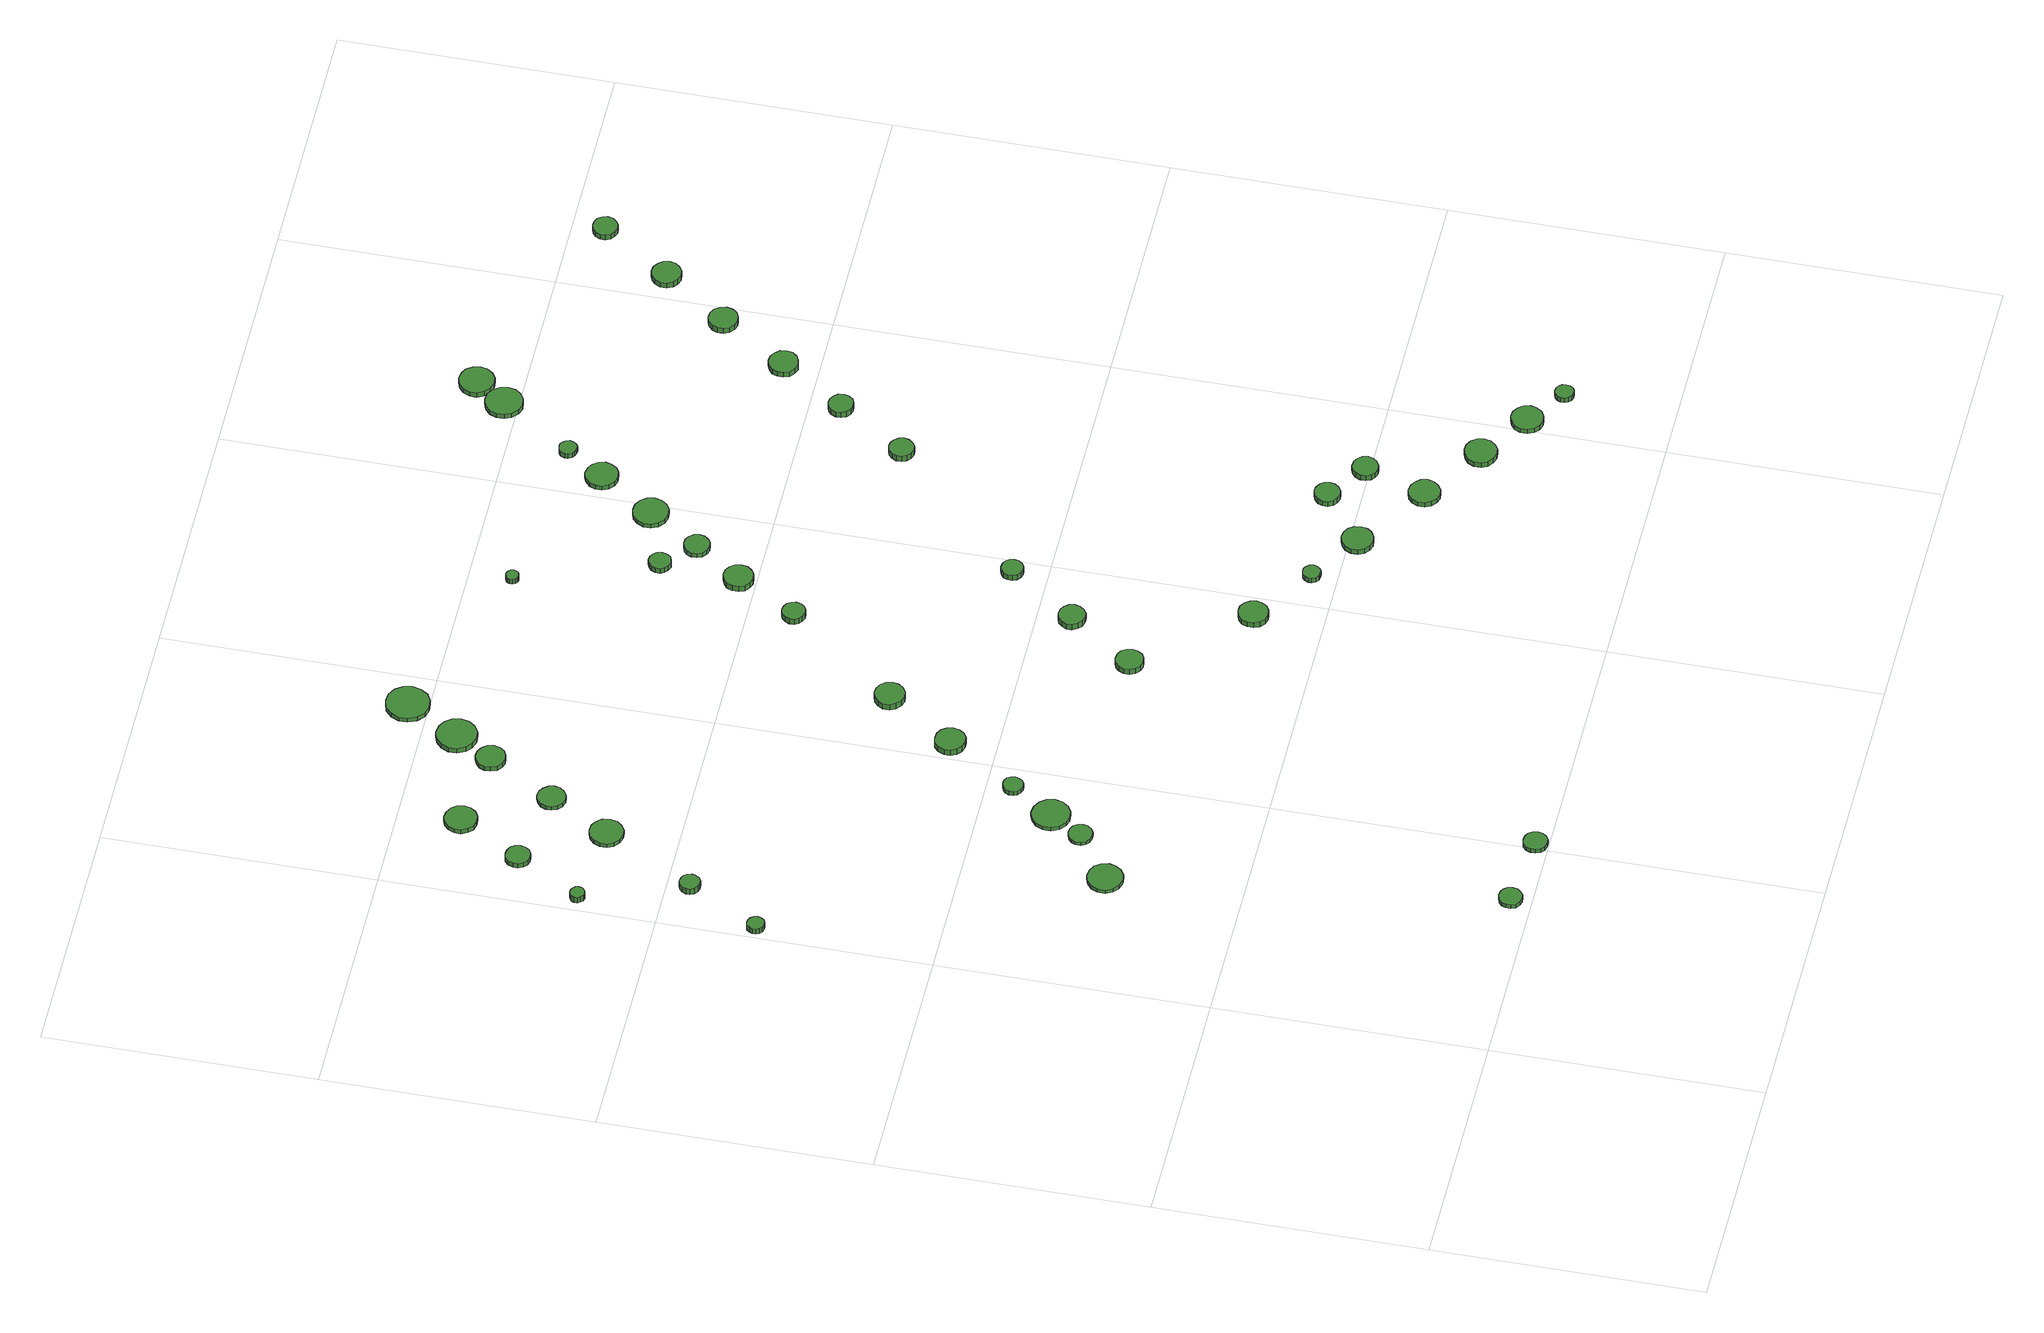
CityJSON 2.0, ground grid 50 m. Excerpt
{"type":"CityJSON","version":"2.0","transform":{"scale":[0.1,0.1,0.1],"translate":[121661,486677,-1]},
"CityObjects":{
"tree1":{"type":"SolitaryVegetationObject","attributes":{"function":"something"},"geometry":[{"type":"MultiSurface","lod":"1","boundaries":[[[0,1,2,3,4,5,6,7,8,9,10,11,12,13,14]],[[15,16,17,18,19,20,21,22,23,24,25,26,27,28,29]],[[0,29,28,1]],[[1,28,27,2]],[[2,27,26,3]],[[3,26,25,4]],[[4,25,24,5]],[[5,24,23,6]],[[6,23,22,7]],[[7,22,21,8]],[[8,21,20,9]],[[9,20,19,10]],[[10,19,18,11]],[[11,18,17,12]],[[12,17,16,13]],[[13,16,15,14]],[[14,15,29,0]]]}]},
"tree2":{"type":"SolitaryVegetationObject","attributes":{"function":"something"},"geometry":[{"type":"MultiSurface","lod":"1","boundaries":[[[30,31,32,33,34,35,36,37,38,39,40,41,42,43,44]],[[45,46,47,48,49,50,51,52,53,54,55,56,57,58,59]],[[30,59,58,31]],[[31,58,57,32]],[[32,57,56,33]],[[33,56,55,34]],[[34,55,54,35]],[[35,54,53,36]],[[36,53,52,37]],[[37,52,51,38]],[[38,51,50,39]],[[39,50,49,40]],[[40,49,48,41]],[[41,48,47,42]],[[42,47,46,43]],[[43,46,45,44]],[[44,45,59,30]]]}]},
"tree3":{"type":"SolitaryVegetationObject","attributes":{"function":"something"},"geometry":[{"type":"MultiSurface","lod":"1","boundaries":[[[60,61,62,63,64,65,66,67,68,69,70,71,72,73,74]],[[75,76,77,78,79,80,81,82,83,84,85,86,87,88,89]],[[60,89,88,61]],[[61,88,87,62]],[[62,87,86,63]],[[63,86,85,64]],[[64,85,84,65]],[[65,84,83,66]],[[66,83,82,67]],[[67,82,81,68]],[[68,81,80,69]],[[69,80,79,70]],[[70,79,78,71]],[[71,78,77,72]],[[72,77,76,73]],[[73,76,75,74]],[[74,75,89,60]]]}]},
"tree4":{"type":"SolitaryVegetationObject","attributes":{"function":"something"},"geometry":[{"type":"MultiSurface","lod":"1","boundaries":[[[90,91,92,93,94,95,96,97,98,99,100,101,102,103,104]],[[105,106,107,108,109,110,111,112,113,114,115,116,117,118,119]],[[90,119,118,91]],[[91,118,117,92]],[[92,117,116,93]],[[93,116,115,94]],[[94,115,114,95]],[[95,114,113,96]],[[96,113,112,97]],[[97,112,111,98]],[[98,111,110,99]],[[99,110,109,100]],[[100,109,108,101]],[[101,108,107,102]],[[102,107,106,103]],[[103,106,105,104]],[[104,105,119,90]]]}]},
"tree5":{"type":"SolitaryVegetationObject","attributes":{"function":"something"},"geometry":[{"type":"MultiSurface","lod":"1","boundaries":[[[120,121,122,123,124,125,126,127,128,129,130,131,132,133,134]],[[135,136,137,138,139,140,141,142,143,144,145,146,147,148,149]],[[120,149,148,121]],[[121,148,147,122]],[[122,147,146,123]],[[123,146,145,124]],[[124,145,144,125]],[[125,144,143,126]],[[126,143,142,127]],[[127,142,141,128]],[[128,141,140,129]],[[129,140,139,130]],[[130,139,138,131]],[[131,138,137,132]],[[132,137,136,133]],[[133,136,135,134]],[[134,135,149,120]]]}]},
"tree6":{"type":"SolitaryVegetationObject","attributes":{"function":"something"},"geometry":[{"type":"MultiSurface","lod":"1","boundaries":[[[150,151,152,153,154,155,156,157,158,159,160,161,162,163,164]],[[165,166,167,168,169,170,171,172,173,174,175,176,177,178,179]],[[150,179,178,151]],[[151,178,177,152]],[[152,177,176,153]],[[153,176,175,154]],[[154,175,174,155]],[[155,174,173,156]],[[156,173,172,157]],[[157,172,171,158]],[[158,171,170,159]],[[159,170,169,160]],[[160,169,168,161]],[[161,168,167,162]],[[162,167,166,163]],[[163,166,165,164]],[[164,165,179,150]]]}]},
"tree7":{"type":"SolitaryVegetationObject","attributes":{"function":"something"},"geometry":[{"type":"MultiSurface","lod":"1","boundaries":[[[180,181,182,183,184,185,186,187,188,189,190,191,192,193,194]],[[195,196,197,198,199,200,201,202,203,204,205,206,207,208,209]],[[180,209,208,181]],[[181,208,207,182]],[[182,207,206,183]],[[183,206,205,184]],[[184,205,204,185]],[[185,204,203,186]],[[186,203,202,187]],[[187,202,201,188]],[[188,201,200,189]],[[189,200,199,190]],[[190,199,198,191]],[[191,198,197,192]],[[192,197,196,193]],[[193,196,195,194]],[[194,195,209,180]]]}]},
"tree8":{"type":"SolitaryVegetationObject","attributes":{"function":"something"},"geometry":[{"type":"MultiSurface","lod":"1","boundaries":[[[210,211,212,213,214,215,216,217,218,219,220,221,222,223,224]],[[225,226,227,228,229,230,231,232,233,234,235,236,237,238,239]],[[210,239,238,211]],[[211,238,237,212]],[[212,237,236,213]],[[213,236,235,214]],[[214,235,234,215]],[[215,234,233,216]],[[216,233,232,217]],[[217,232,231,218]],[[218,231,230,219]],[[219,230,229,220]],[[220,229,228,221]],[[221,228,227,222]],[[222,227,226,223]],[[223,226,225,224]],[[224,225,239,210]]]}]},
"tree9":{"type":"SolitaryVegetationObject","attributes":{"function":"something"},"geometry":[{"type":"MultiSurface","lod":"1","boundaries":[[[240,241,242,243,244,245,246,247,248,249,250,251,252,253,254]],[[255,256,257,258,259,260,261,262,263,264,265,266,267,268,269]],[[240,269,268,241]],[[241,268,267,242]],[[242,267,266,243]],[[243,266,265,244]],[[244,265,264,245]],[[245,264,263,246]],[[246,263,262,247]],[[247,262,261,248]],[[248,261,260,249]],[[249,260,259,250]],[[250,259,258,251]],[[251,258,257,252]],[[252,257,256,253]],[[253,256,255,254]],[[254,255,269,240]]]}]},
"tree10":{"type":"SolitaryVegetationObject","attributes":{"function":"something"},"geometry":[{"type":"MultiSurface","lod":"1","boundaries":[[[270,271,272,273,274,275,276,277,278,279,280,281,282,283,284]],[[285,286,287,288,289,290,291,292,293,294,295,296,297,298,299]],[[270,299,298,271]],[[271,298,297,272]],[[272,297,296,273]],[[273,296,295,274]],[[274,295,294,275]],[[275,294,293,276]],[[276,293,292,277]],[[277,292,291,278]],[[278,291,290,279]],[[279,290,289,280]],[[280,289,288,281]],[[281,288,287,282]],[[282,287,286,283]],[[283,286,285,284]],[[284,285,299,270]]]}]},
"tree11":{"type":"SolitaryVegetationObject","attributes":{"function":"something"},"geometry":[{"type":"MultiSurface","lod":"1","boundaries":[[[300,301,302,303,304,305,306,307,308,309,310,311,312,313,314]],[[315,316,317,318,319,320,321,322,323,324,325,326,327,328,329]],[[300,329,328,301]],[[301,328,327,302]],[[302,327,326,303]],[[303,326,325,304]],[[304,325,324,305]],[[305,324,323,306]],[[306,323,322,307]],[[307,322,321,308]],[[308,321,320,309]],[[309,320,319,310]],[[310,319,318,311]],[[311,318,317,312]],[[312,317,316,313]],[[313,316,315,314]],[[314,315,329,300]]]}]},
"tree12":{"type":"SolitaryVegetationObject","attributes":{"function":"something"},"geometry":[{"type":"MultiSurface","lod":"1","boundaries":[[[330,331,332,333,334,335,336,337,338,339,340,341,342,343,344]],[[345,346,347,348,349,350,351,352,353,354,355,356,357,358,359]],[[330,359,358,331]],[[331,358,357,332]],[[332,357,356,333]],[[333,356,355,334]],[[334,355,354,335]],[[335,354,353,336]],[[336,353,352,337]],[[337,352,351,338]],[[338,351,350,339]],[[339,350,349,340]],[[340,349,348,341]],[[341,348,347,342]],[[342,347,346,343]],[[343,346,345,344]],[[344,345,359,330]]]}]},
"tree13":{"type":"SolitaryVegetationObject","attributes":{"function":"something"},"geometry":[{"type":"MultiSurface","lod":"1","boundaries":[[[360,361,362,363,364,365,366,367,368,369,370,371,372,373,374]],[[375,376,377,378,379,380,381,382,383,384,385,386,387,388,389]],[[360,389,388,361]],[[361,388,387,362]],[[362,387,386,363]],[[363,386,385,364]],[[364,385,384,365]],[[365,384,383,366]],[[366,383,382,367]],[[367,382,381,368]],[[368,381,380,369]],[[369,380,379,370]],[[370,379,378,371]],[[371,378,377,372]],[[372,377,376,373]],[[373,376,375,374]],[[374,375,389,360]]]}]},
"tree14":{"type":"SolitaryVegetationObject","attributes":{"function":"something"},"geometry":[{"type":"MultiSurface","lod":"1","boundaries":[[[390,391,392,393,394,395,396,397,398,399,400,401,402,403,404]],[[405,406,407,408,409,410,411,412,413,414,415,416,417,418,419]],[[390,419,418,391]],[[391,418,417,392]],[[392,417,416,393]],[[393,416,415,394]],[[394,415,414,395]],[[395,414,413,396]],[[396,413,412,397]],[[397,412,411,398]],[[398,411,410,399]],[[399,410,409,400]],[[400,409,408,401]],[[401,408,407,402]],[[402,407,406,403]],[[403,406,405,404]],[[404,405,419,390]]]}]},
"tree15":{"type":"SolitaryVegetationObject","attributes":{"function":"something"},"geometry":[{"type":"MultiSurface","lod":"1","boundaries":[[[420,421,422,423,424,425,426,427,428,429,430,431,432,433,434]],[[435,436,437,438,439,440,441,442,443,444,445,446,447,448,449]],[[420,449,448,421]],[[421,448,447,422]],[[422,447,446,423]],[[423,446,445,424]],[[424,445,444,425]],[[425,444,443,426]],[[426,443,442,427]],[[427,442,441,428]],[[428,441,440,429]],[[429,440,439,430]],[[430,439,438,431]],[[431,438,437,432]],[[432,437,436,433]],[[433,436,435,434]],[[434,435,449,420]]]}]},
"tree16":{"type":"SolitaryVegetationObject","attributes":{"function":"something"},"geometry":[{"type":"MultiSurface","lod":"1","boundaries":[[[450,451,452,453,454,455,456,457,458,459,460,461,462,463,464]],[[465,466,467,468,469,470,471,472,473,474,475,476,477,478,479]],[[450,479,478,451]],[[451,478,477,452]],[[452,477,476,453]],[[453,476,475,454]],[[454,475,474,455]],[[455,474,473,456]],[[456,473,472,457]],[[457,472,471,458]],[[458,471,470,459]],[[459,470,469,460]],[[460,469,468,461]],[[461,468,467,462]],[[462,467,466,463]],[[463,466,465,464]],[[464,465,479,450]]]}]},
"tree17":{"type":"SolitaryVegetationObject","attributes":{"function":"something"},"geometry":[{"type":"MultiSurface","lod":"1","boundaries":[[[480,481,482,483,484,485,486,487,488,489,490,491,492,493,494]],[[495,496,497,498,499,500,501,502,503,504,505,506,507,508,509]],[[480,509,508,481]],[[481,508,507,482]],[[482,507,506,483]],[[483,506,505,484]],[[484,505,504,485]],[[485,504,503,486]],[[486,503,502,487]],[[487,502,501,488]],[[488,501,500,489]],[[489,500,499,490]],[[490,499,498,491]],[[491,498,497,492]],[[492,497,496,493]],[[493,496,495,494]],[[494,495,509,480]]]}]},
"tree18":{"type":"SolitaryVegetationObject","attributes":{"function":"something"},"geometry":[{"type":"MultiSurface","lod":"1","boundaries":[[[510,511,512,513,514,515,516,517,518,519,520,521,522,523,524]],[[525,526,527,528,529,530,531,532,533,534,535,536,537,538,539]],[[510,539,538,511]],[[511,538,537,512]],[[512,537,536,513]],[[513,536,535,514]],[[514,535,534,515]],[[515,534,533,516]],[[516,533,532,517]],[[517,532,531,518]],[[518,531,530,519]],[[519,530,529,520]],[[520,529,528,521]],[[521,528,527,522]],[[522,527,526,523]],[[523,526,525,524]],[[524,525,539,510]]]}]},
"tree19":{"type":"SolitaryVegetationObject","attributes":{"function":"something"},"geometry":[{"type":"MultiSurface","lod":"1","boundaries":[[[540,541,542,543,544,545,546,547,548,549,550,551,552,553,554]],[[555,556,557,558,559,560,561,562,563,564,565,566,567,568,569]],[[540,569,568,541]],[[541,568,567,542]],[[542,567,566,543]],[[543,566,565,544]],[[544,565,564,545]],[[545,564,563,546]],[[546,563,562,547]],[[547,562,561,548]],[[548,561,560,549]],[[549,560,559,550]],[[550,559,558,551]],[[551,558,557,552]],[[552,557,556,553]],[[553,556,555,554]],[[554,555,569,540]]]}]},
"tree20":{"type":"SolitaryVegetationObject","attributes":{"function":"something"},"geometry":[{"type":"MultiSurface","lod":"1","boundaries":[[[570,571,572,573,574,575,576,577,578,579,580,581,582,583,584]],[[585,586,587,588,589,590,591,592,593,594,595,596,597,598,599]],[[570,599,598,571]],[[571,598,597,572]],[[572,597,596,573]],[[573,596,595,574]],[[574,595,594,575]],[[575,594,593,576]],[[576,593,592,577]],[[577,592,591,578]],[[578,591,590,579]],[[579,590,589,580]],[[580,589,588,581]],[[581,588,587,582]],[[582,587,586,583]],[[583,586,585,584]],[[584,585,599,570]]]}]},
"tree21":{"type":"SolitaryVegetationObject","attributes":{"function":"something"},"geometry":[{"type":"MultiSurface","lod":"1","boundaries":[[[600,601,602,603,604,605,606,607,608,609,610,611,612,613,614]],[[615,616,617,618,619,620,621,622,623,624,625,626,627,628,629]],[[600,629,628,601]],[[601,628,627,602]],[[602,627,626,603]],[[603,626,625,604]],[[604,625,624,605]],[[605,624,623,606]],[[606,623,622,607]],[[607,622,621,608]],[[608,621,620,609]],[[609,620,619,610]],[[610,619,618,611]],[[611,618,617,612]],[[612,617,616,613]],[[613,616,615,614]],[[614,615,629,600]]]}]},
"tree22":{"type":"SolitaryVegetationObject","attributes":{"function":"something"},"geometry":[{"type":"MultiSurface","lod":"1","boundaries":[[[630,631,632,633,634,635,636,637,638,639,640,641,642,643,644]],[[645,646,647,648,649,650,651,652,653,654,655,656,657,658,659]],[[630,659,658,631]],[[631,658,657,632]],[[632,657,656,633]],[[633,656,655,634]],[[634,655,654,635]],[[635,654,653,636]],[[636,653,652,637]],[[637,652,651,638]],[[638,651,650,639]],[[639,650,649,640]],[[640,649,648,641]],[[641,648,647,642]],[[642,647,646,643]],[[643,646,645,644]],[[644,645,659,630]]]}]},
"tree23":{"type":"SolitaryVegetationObject","attributes":{"function":"something"},"geometry":[{"type":"MultiSurface","lod":"1","boundaries":[[[660,661,662,663,664,665,666,667,668,669,670,671,672,673,674]],[[675,676,677,678,679,680,681,682,683,684,685,686,687,688,689]],[[660,689,688,661]],[[661,688,687,662]],[[662,687,686,663]],[[663,686,685,664]],[[664,685,684,665]],[[665,684,683,666]],[[666,683,682,667]],[[667,682,681,668]],[[668,681,680,669]],[[669,680,679,670]],[[670,679,678,671]],[[671,678,677,672]],[[672,677,676,673]],[[673,676,675,674]],[[674,675,689,660]]]}]},
"tree24":{"type":"SolitaryVegetationObject","attributes":{"function":"something"},"geometry":[{"type":"MultiSurface","lod":"1","boundaries":[[[690,691,692,693,694,695,696,697,698,699,700,701,702,703,704]],[[705,706,707,708,709,710,711,712,713,714,715,716,717,718,719]],[[690,719,718,691]],[[691,718,717,692]],[[692,717,716,693]],[[693,716,715,694]],[[694,715,714,695]],[[695,714,713,696]],[[696,713,712,697]],[[697,712,711,698]],[[698,711,710,699]],[[699,710,709,700]],[[700,709,708,701]],[[701,708,707,702]],[[702,707,706,703]],[[703,706,705,704]],[[704,705,719,690]]]}]},
"tree25":{"type":"SolitaryVegetationObject","attributes":{"function":"something"},"geometry":[{"type":"MultiSurface","lod":"1","boundaries":[[[720,721,722,723,724,725,726,727,728,729,730,731,732,733,734]],[[735,736,737,738,739,740,741,742,743,744,745,746,747,748,749]],[[720,749,748,721]],[[721,748,747,722]],[[722,747,746,723]],[[723,746,745,724]],[[724,745,744,725]],[[725,744,743,726]],[[726,743,742,727]],[[727,742,741,728]],[[728,741,740,729]],[[729,740,739,730]],[[730,739,738,731]],[[731,738,737,732]],[[732,737,736,733]],[[733,736,735,734]],[[734,735,749,720]]]}]},
"tree26":{"type":"SolitaryVegetationObject","attributes":{"function":"something"},"geometry":[{"type":"MultiSurface","lod":"1","boundaries":[[[750,751,752,753,754,755,756,757,758,759,760,761,762,763,764]],[[765,766,767,768,769,770,771,772,773,774,775,776,777,778,779]],[[750,779,778,751]],[[751,778,777,752]],[[752,777,776,753]],[[753,776,775,754]],[[754,775,774,755]],[[755,774,773,756]],[[756,773,772,757]],[[757,772,771,758]],[[758,771,770,759]],[[759,770,769,760]],[[760,769,768,761]],[[761,768,767,762]],[[762,767,766,763]],[[763,766,765,764]],[[764,765,779,750]]]}]},
"tree27":{"type":"SolitaryVegetationObject","attributes":{"function":"something"},"geometry":[{"type":"MultiSurface","lod":"1","boundaries":[[[780,781,782,783,784,785,786,787,788,789,790,791,792,793,794]],[[795,796,797,798,799,800,801,802,803,804,805,806,807,808,809]],[[780,809,808,781]],[[781,808,807,782]],[[782,807,806,783]],[[783,806,805,784]],[[784,805,804,785]],[[785,804,803,786]],[[786,803,802,787]],[[787,802,801,788]],[[788,801,800,789]],[[789,800,799,790]],[[790,799,798,791]],[[791,798,797,792]],[[792,797,796,793]],[[793,796,795,794]],[[794,795,809,780]]]}]},
"tree28":{"type":"SolitaryVegetationObject","attributes":{"function":"something"},"geometry":[{"type":"MultiSurface","lod":"1","boundaries":[[[810,811,812,813,814,815,816,817,818,819,820,821,822,823,824]],[[825,826,827,828,829,830,831,832,833,834,835,836,837,838,839]],[[810,839,838,811]],[[811,838,837,812]],[[812,837,836,813]],[[813,836,835,814]],[[814,835,834,815]],[[815,834,833,816]],[[816,833,832,817]],[[817,832,831,818]],[[818,831,830,819]],[[819,830,829,820]],[[820,829,828,821]],[[821,828,827,822]],[[822,827,826,823]],[[823,826,825,824]],[[824,825,839,810]]]}]},
"tree29":{"type":"SolitaryVegetationObject","attributes":{"function":"something"},"geometry":[{"type":"MultiSurface","lod":"1","boundaries":[[[840,841,842,843,844,845,846,847,848,849,850,851,852,853,854]],[[855,856,857,858,859,860,861,862,863,864,865,866,867,868,869]],[[840,869,868,841]],[[841,868,867,842]],[[842,867,866,843]],[[843,866,865,844]],[[844,865,864,845]],[[845,864,863,846]],[[846,863,862,847]],[[847,862,861,848]],[[848,861,860,849]],[[849,860,859,850]],[[850,859,858,851]],[[851,858,857,852]],[[852,857,856,853]],[[853,856,855,854]],[[854,855,869,840]]]}]},
"tree30":{"type":"SolitaryVegetationObject","attributes":{"function":"something"},"geometry":[{"type":"MultiSurface","lod":"1","boundaries":[[[870,871,872,873,874,875,876,877,878,879,880,881,882,883,884]],[[885,886,887,888,889,890,891,892,893,894,895,896,897,898,899]],[[870,899,898,871]],[[871,898,897,872]],[[872,897,896,873]],[[873,896,895,874]],[[874,895,894,875]],[[875,894,893,876]],[[876,893,892,877]],[[877,892,891,878]],[[878,891,890,879]],[[879,890,889,880]],[[880,889,888,881]],[[881,888,887,882]],[[882,887,886,883]],[[883,886,885,884]],[[884,885,899,870]]]}]},
"tree31":{"type":"SolitaryVegetationObject","attributes":{"function":"something"},"geometry":[{"type":"MultiSurface","lod":"1","boundaries":[[[900,901,902,903,904,905,906,907,908,909,910,911,912,913,914]],[[915,916,917,918,919,920,921,922,923,924,925,926,927,928,929]],[[900,929,928,901]],[[901,928,927,902]],[[902,927,926,903]],[[903,926,925,904]],[[904,925,924,905]],[[905,924,923,906]],[[906,923,922,907]],[[907,922,921,908]],[[908,921,920,909]],[[909,920,919,910]],[[910,919,918,911]],[[911,918,917,912]],[[912,917,916,913]],[[913,916,915,914]],[[914,915,929,900]]]}]},
"tree32":{"type":"SolitaryVegetationObject","attributes":{"function":"something"},"geometry":[{"type":"MultiSurface","lod":"1","boundaries":[[[930,931,932,933,934,935,936,937,938,939,940,941,942,943,944]],[[945,946,947,948,949,950,951,952,953,954,955,956,957,958,959]],[[930,959,958,931]],[[931,958,957,932]],[[932,957,956,933]],[[933,956,955,934]],[[934,955,954,935]],[[935,954,953,936]],[[936,953,952,937]],[[937,952,951,938]],[[938,951,950,939]],[[939,950,949,940]],[[940,949,948,941]],[[941,948,947,942]],[[942,947,946,943]],[[943,946,945,944]],[[944,945,959,930]]]}]},
"tree33":{"type":"SolitaryVegetationObject","attributes":{"function":"something"},"geometry":[{"type":"MultiSurface","lod":"1","boundaries":[[[960,961,962,963,964,965,966,967,968,969,970,971,972,973,974]],[[975,976,977,978,979,980,981,982,983,984,985,986,987,988,989]],[[960,989,988,961]],[[961,988,987,962]],[[962,987,986,963]],[[963,986,985,964]],[[964,985,984,965]],[[965,984,983,966]],[[966,983,982,967]],[[967,982,981,968]],[[968,981,980,969]],[[969,980,979,970]],[[970,979,978,971]],[[971,978,977,972]],[[972,977,976,973]],[[973,976,975,974]],[[974,975,989,960]]]}]},
"tree34":{"type":"SolitaryVegetationObject","attributes":{"function":"something"},"geometry":[{"type":"MultiSurface","lod":"1","boundaries":[[[990,991,992,993,994,995,996,997,998,999,1000,1001,1002,1003,1004]],[[1005,1006,1007,1008,1009,1010,1011,1012,1013,1014,1015,1016,1017,1018,1019]],[[990,1019,1018,991]],[[991,1018,1017,992]],[[992,1017,1016,993]],[[993,1016,1015,994]],[[994,1015,1014,995]],[[995,1014,1013,996]],[[996,1013,1012,997]],[[997,1012,1011,998]],[[998,1011,1010,999]],[[999,1010,1009,1000]],[[1000,1009,1008,1001]],[[1001,1008,1007,1002]],[[1002,1007,1006,1003]],[[1003,1006,1005,1004]],[[1004,1005,1019,990]]]}]},
"tree35":{"type":"SolitaryVegetationObject","attributes":{"function":"something"},"geometry":[{"type":"MultiSurface","lod":"1","boundaries":[[[1020,1021,1022,1023,1024,1025,1026,1027,1028,1029,1030,1031,1032,1033,1034]],[[1035,1036,1037,1038,1039,1040,1041,1042,1043,1044,1045,1046,1047,1048,1049]],[[1020,1049,1048,1021]],[[1021,1048,1047,1022]],[[1022,1047,1046,1023]],[[1023,1046,1045,1024]],[[1024,1045,1044,1025]],[[1025,1044,1043,1026]],[[1026,1043,1042,1027]],[[1027,1042,1041,1028]],[[1028,1041,1040,1029]],[[1029,1040,1039,1030]],[[1030,1039,1038,1031]],[[1031,1038,1037,1032]],[[1032,1037,1036,1033]],[[1033,1036,1035,1034]],[[1034,1035,1049,1020]]]}]},
"tree36":{"type":"SolitaryVegetationObject","attributes":{"function":"something"},"geometry":[{"type":"MultiSurface","lod":"1","boundaries":[[[1050,1051,1052,1053,1054,1055,1056,1057,1058,1059,1060,1061,1062,1063,1064]],[[1065,1066,1067,1068,1069,1070,1071,1072,1073,1074,1075,1076,1077,1078,1079]],[[1050,1079,1078,1051]],[[1051,1078,1077,1052]],[[1052,1077,1076,1053]],[[1053,1076,1075,1054]],[[1054,1075,1074,1055]],[[1055,1074,1073,1056]],[[1056,1073,1072,1057]],[[1057,1072,1071,1058]],[[1058,1071,1070,1059]],[[1059,1070,1069,1060]],[[1060,1069,1068,1061]],[[1061,1068,1067,1062]],[[1062,1067,1066,1063]],[[1063,1066,1065,1064]],[[1064,1065,1079,1050]]]}]},
"tree37":{"type":"SolitaryVegetationObject","attributes":{"function":"something"},"geometry":[{"type":"MultiSurface","lod":"1","boundaries":[[[1080,1081,1082,1083,1084,1085,1086,1087,1088,1089,1090,1091,1092,1093,1094]],[[1095,1096,1097,1098,1099,1100,1101,1102,1103,1104,1105,1106,1107,1108,1109]],[[1080,1109,1108,1081]],[[1081,1108,1107,1082]],[[1082,1107,1106,1083]],[[1083,1106,1105,1084]],[[1084,1105,1104,1085]],[[1085,1104,1103,1086]],[[1086,1103,1102,1087]],[[1087,1102,1101,1088]],[[1088,1101,1100,1089]],[[1089,1100,1099,1090]],[[1090,1099,1098,1091]],[[1091,1098,1097,1092]],[[1092,1097,1096,1093]],[[1093,1096,1095,1094]],[[1094,1095,1109,1080]]]}]},
"tree38":{"type":"SolitaryVegetationObject","attributes":{"function":"something"},"geometry":[{"type":"MultiSurface","lod":"1","boundaries":[[[1110,1111,1112,1113,1114,1115,1116,1117,1118,1119,1120,1121,1122,1123,1124]],[[1125,1126,1127,1128,1129,1130,1131,1132,1133,1134,1135,1136,1137,1138,1139]],[[1110,1139,1138,1111]],[[1111,1138,1137,1112]],[[1112,1137,1136,1113]],[[1113,1136,1135,1114]],[[1114,1135,1134,1115]],[[1115,1134,1133,1116]],[[1116,1133,1132,1117]],[[1117,1132,1131,1118]],[[1118,1131,1130,1119]],[[1119,1130,1129,1120]],[[1120,1129,1128,1121]],[[1121,1128,1127,1122]],[[1122,1127,1126,1123]],[[1123,1126,1125,1124]],[[1124,1125,1139,1110]]]}]},
"tree39":{"type":"SolitaryVegetationObject","attributes":{"function":"something"},"geometry":[{"type":"MultiSurface","lod":"1","boundaries":[[[1140,1141,1142,1143,1144,1145,1146,1147,1148,1149,1150,1151,1152,1153,1154]],[[1155,1156,1157,1158,1159,1160,1161,1162,1163,1164,1165,1166,1167,1168,1169]],[[1140,1169,1168,1141]],[[1141,1168,1167,1142]],[[1142,1167,1166,1143]],[[1143,1166,1165,1144]],[[1144,1165,1164,1145]],[[1145,1164,1163,1146]],[[1146,1163,1162,1147]],[[1147,1162,1161,1148]],[[1148,1161,1160,1149]],[[1149,1160,1159,1150]],[[1150,1159,1158,1151]],[[1151,1158,1157,1152]],[[1152,1157,1156,1153]],[[1153,1156,1155,1154]],[[1154,1155,1169,1140]]]}]},
"tree40":{"type":"SolitaryVegetationObject","attributes":{"function":"something"},"geometry":[{"type":"MultiSurface","lod":"1","boundaries":[[[1170,1171,1172,1173,1174,1175,1176,1177,1178,1179,1180,1181,1182,1183,1184]],[[1185,1186,1187,1188,1189,1190,1191,1192,1193,1194,1195,1196,1197,1198,1199]],[[1170,1199,1198,1171]],[[1171,1198,1197,1172]],[[1172,1197,1196,1173]],[[1173,1196,1195,1174]],[[1174,1195,1194,1175]],[[1175,1194,1193,1176]],[[1176,1193,1192,1177]],[[1177,1192,1191,1178]],[[1178,1191,1190,1179]],[[1179,1190,1189,1180]],[[1180,1189,1188,1181]],[[1181,1188,1187,1182]],[[1182,1187,1186,1183]],[[1183,1186,1185,1184]],[[1184,1185,1199,1170]]]}]},
"tree41":{"type":"SolitaryVegetationObject","attributes":{"function":"something"},"geometry":[{"type":"MultiSurface","lod":"1","boundaries":[[[1200,1201,1202,1203,1204,1205,1206,1207,1208,1209,1210,1211,1212,1213,1214]],[[1215,1216,1217,1218,1219,1220,1221,1222,1223,1224,1225,1226,1227,1228,1229]],[[1200,1229,1228,1201]],[[1201,1228,1227,1202]],[[1202,1227,1226,1203]],[[1203,1226,1225,1204]],[[1204,1225,1224,1205]],[[1205,1224,1223,1206]],[[1206,1223,1222,1207]],[[1207,1222,1221,1208]],[[1208,1221,1220,1209]],[[1209,1220,1219,1210]],[[1210,1219,1218,1211]],[[1211,1218,1217,1212]],[[1212,1217,1216,1213]],[[1213,1216,1215,1214]],[[1214,1215,1229,1200]]]}]},
"tree42":{"type":"SolitaryVegetationObject","attributes":{"function":"something"},"geometry":[{"type":"MultiSurface","lod":"1","boundaries":[[[1230,1231,1232,1233,1234,1235,1236,1237,1238,1239,1240,1241,1242,1243,1244]],[[1245,1246,1247,1248,1249,1250,1251,1252,1253,1254,1255,1256,1257,1258,1259]],[[1230,1259,1258,1231]],[[1231,1258,1257,1232]],[[1232,1257,1256,1233]],[[1233,1256,1255,1234]],[[1234,1255,1254,1235]],[[1235,1254,1253,1236]],[[1236,1253,1252,1237]],[[1237,1252,1251,1238]],[[1238,1251,1250,1239]],[[1239,1250,1249,1240]],[[1240,1249,1248,1241]],[[1241,1248,1247,1242]],[[1242,1247,1246,1243]],[[1243,1246,1245,1244]],[[1244,1245,1259,1230]]]}]},
"tree43":{"type":"SolitaryVegetationObject","attributes":{"function":"something"},"geometry":[{"type":"MultiSurface","lod":"1","boundaries":[[[1260,1261,1262,1263,1264,1265,1266,1267,1268,1269,1270,1271,1272,1273,1274]],[[1275,1276,1277,1278,1279,1280,1281,1282,1283,1284,1285,1286,1287,1288,1289]],[[1260,1289,1288,1261]],[[1261,1288,1287,1262]],[[1262,1287,1286,1263]],[[1263,1286,1285,1264]],[[1264,1285,1284,1265]],[[1265,1284,1283,1266]],[[1266,1283,1282,1267]],[[1267,1282,1281,1268]],[[1268,1281,1280,1269]],[[1269,1280,1279,1270]],[[1270,1279,1278,1271]],[[1271,1278,1277,1272]],[[1272,1277,1276,1273]],[[1273,1276,1275,1274]],[[1274,1275,1289,1260]]]}]},
"tree44":{"type":"SolitaryVegetationObject","attributes":{"function":"something"},"geometry":[{"type":"MultiSurface","lod":"1","boundaries":[[[1290,1291,1292,1293,1294,1295,1296,1297,1298,1299,1300,1301,1302,1303,1304]],[[1305,1306,1307,1308,1309,1310,1311,1312,1313,1314,1315,1316,1317,1318,1319]],[[1290,1319,1318,1291]],[[1291,1318,1317,1292]],[[1292,1317,1316,1293]],[[1293,1316,1315,1294]],[[1294,1315,1314,1295]],[[1295,1314,1313,1296]],[[1296,1313,1312,1297]],[[1297,1312,1311,1298]],[[1298,1311,1310,1299]],[[1299,1310,1309,1300]],[[1300,1309,1308,1301]],[[1301,1308,1307,1302]],[[1302,1307,1306,1303]],[[1303,1306,1305,1304]],[[1304,1305,1319,1290]]]}]},
"tree45":{"type":"SolitaryVegetationObject","attributes":{"function":"something"},"geometry":[{"type":"MultiSurface","lod":"1","boundaries":[[[1320,1321,1322,1323,1324,1325,1326,1327,1328,1329,1330,1331,1332,1333,1334]],[[1335,1336,1337,1338,1339,1340,1341,1342,1343,1344,1345,1346,1347,1348,1349]],[[1320,1349,1348,1321]],[[1321,1348,1347,1322]],[[1322,1347,1346,1323]],[[1323,1346,1345,1324]],[[1324,1345,1344,1325]],[[1325,1344,1343,1326]],[[1326,1343,1342,1327]],[[1327,1342,1341,1328]],[[1328,1341,1340,1329]],[[1329,1340,1339,1330]],[[1330,1339,1338,1331]],[[1331,1338,1337,1332]],[[1332,1337,1336,1333]],[[1333,1336,1335,1334]],[[1334,1335,1349,1320]]]}]},
"tree46":{"type":"SolitaryVegetationObject","attributes":{"function":"something"},"geometry":[{"type":"MultiSurface","lod":"1","boundaries":[[[1350,1351,1352,1353,1354,1355,1356,1357,1358,1359,1360,1361,1362,1363,1364]],[[1365,1366,1367,1368,1369,1370,1371,1372,1373,1374,1375,1376,1377,1378,1379]],[[1350,1379,1378,1351]],[[1351,1378,1377,1352]],[[1352,1377,1376,1353]],[[1353,1376,1375,1354]],[[1354,1375,1374,1355]],[[1355,1374,1373,1356]],[[1356,1373,1372,1357]],[[1357,1372,1371,1358]],[[1358,1371,1370,1359]],[[1359,1370,1369,1360]],[[1360,1369,1368,1361]],[[1361,1368,1367,1362]],[[1362,1367,1366,1363]],[[1363,1366,1365,1364]],[[1364,1365,1379,1350]]]}]}
},
"vertices":[
[390,39,17],[389,48,17],[383,55,17],[376,59,17],[367,60,17],[358,57,17],[351,51,17],[348,43,17],[348,34,17],[351,26,17],[358,20,17],[367,17,17],[376,18,17],[383,23,17],[389,30,17],[389,30,8],[383,23,8],[376,18,8],[367,17,8],[358,20,8],[351,26,8],[348,34,8],[348,43,8],[351,51,8],[358,57,8],[367,60,8],[376,59,8],[383,55,8],[389,48,8],[390,39,8],
[37,1324,23],[36,1330,23],[32,1336,23],[26,1339,23],[20,1340,23],[13,1338,23],[9,1333,23],[6,1327,23],[6,1321,23],[9,1315,23],[13,1310,23],[20,1308,23],[26,1309,23],[32,1312,23],[36,1318,23],[36,1318,11],[32,1312,11],[26,1309,11],[20,1308,11],[13,1310,11],[9,1315,11],[6,1321,11],[6,1327,11],[9,1333,11],[13,1338,11],[20,1340,11],[26,1339,11],[32,1336,11],[36,1330,11],[37,1324,11],
[299,747,17],[296,760,17],[288,771,17],[276,778,17],[263,779,17],[250,775,17],[240,766,17],[234,754,17],[234,740,17],[240,728,17],[250,719,17],[263,715,17],[276,716,17],[288,723,17],[296,734,17],[296,734,9],[288,723,9],[276,716,9],[263,715,9],[250,719,9],[240,728,9],[234,740,9],[234,754,9],[240,766,9],[250,775,9],[263,779,9],[276,778,9],[288,771,9],[296,760,9],[299,747,9],
[533,24,17],[531,33,17],[526,41,17],[518,45,17],[509,46,17],[500,44,17],[493,37,17],[490,29,17],[490,20,17],[493,11,17],[500,5,17],[509,3,17],[518,3,17],[526,8,17],[531,15,17],[531,15,8],[526,8,8],[518,3,8],[509,3,8],[500,5,8],[493,11,8],[490,20,8],[490,29,8],[493,37,8],[500,44,8],[509,46,8],[518,45,8],[526,41,8],[531,33,8],[533,24,8],
[46,1648,20],[45,1653,20],[41,1658,20],[36,1660,20],[31,1661,20],[26,1659,20],[22,1656,20],[19,1651,20],[19,1645,20],[22,1640,20],[26,1636,20],[31,1634,20],[36,1635,20],[41,1638,20],[45,1642,20],[45,1642,7],[41,1638,7],[36,1635,7],[31,1634,7],[26,1636,7],[22,1640,7],[19,1645,7],[19,1651,7],[22,1656,7],[26,1659,7],[31,1661,7],[36,1660,7],[41,1658,7],[45,1653,7],[46,1648,7],
[113,1458,25],[111,1466,25],[107,1472,25],[100,1476,25],[92,1477,25],[85,1474,25],[79,1469,25],[76,1462,25],[76,1454,25],[79,1447,25],[85,1442,25],[92,1440,25],[100,1440,25],[107,1444,25],[111,1451,25],[111,1451,12],[107,1444,12],[100,1440,12],[92,1440,12],[85,1442,12],[79,1447,12],[76,1454,12],[76,1462,12],[79,1469,12],[85,1474,12],[92,1477,12],[100,1476,12],[107,1472,12],[111,1466,12],[113,1458,12],
[385,812,15],[384,821,15],[378,829,15],[370,833,15],[361,834,15],[352,831,15],[345,825,15],[341,817,15],[341,807,15],[345,799,15],[352,793,15],[361,790,15],[370,791,15],[378,796,15],[384,803,15],[384,803,8],[378,796,8],[370,791,8],[361,790,8],[352,793,8],[345,799,8],[341,807,8],[341,817,8],[345,825,8],[352,831,8],[361,834,8],[370,833,8],[378,829,8],[384,821,8],[385,812,8],
[126,1770,17],[124,1779,17],[119,1787,17],[110,1791,17],[101,1792,17],[92,1790,17],[85,1783,17],[81,1774,17],[81,1765,17],[85,1756,17],[92,1750,17],[101,1747,17],[110,1748,17],[119,1753,17],[124,1760,17],[124,1760,7],[119,1753,7],[110,1748,7],[101,1747,7],[92,1750,7],[85,1756,7],[81,1765,7],[81,1774,7],[85,1783,7],[92,1790,7],[101,1792,7],[110,1791,7],[119,1787,7],[124,1779,7],[126,1770,7],
[434,873,16],[431,887,16],[422,899,16],[410,906,16],[395,908,16],[382,903,16],[371,894,16],[365,880,16],[365,866,16],[371,852,16],[382,843,16],[395,838,16],[410,840,16],[422,847,16],[431,859,16],[431,859,8],[422,847,8],[410,840,8],[395,838,8],[382,843,8],[371,852,8],[365,866,8],[365,880,8],[371,894,8],[382,903,8],[395,908,8],[410,906,8],[422,899,8],[431,887,8],[434,873,8],
[223,1629,16],[221,1642,16],[213,1652,16],[202,1659,16],[189,1660,16],[177,1656,16],[167,1647,16],[162,1635,16],[162,1622,16],[167,1611,16],[177,1602,16],[189,1598,16],[202,1599,16],[213,1606,16],[221,1616,16],[221,1616,8],[213,1606,8],[202,1599,8],[189,1598,8],[177,1602,8],[167,1611,8],[162,1622,8],[162,1635,8],[167,1647,8],[177,1656,8],[189,1660,8],[202,1659,8],[213,1652,8],[221,1642,8],[223,1629,8],
[202,1887,16],[199,1899,16],[192,1909,16],[181,1915,16],[169,1917,16],[157,1913,16],[148,1905,16],[143,1893,16],[143,1881,16],[148,1870,16],[157,1861,16],[169,1858,16],[181,1859,16],[192,1865,16],[199,1875,16],[199,1875,6],[192,1865,6],[181,1859,6],[169,1858,6],[157,1861,6],[148,1870,6],[143,1881,6],[143,1893,6],[148,1905,6],[157,1913,6],[169,1917,6],[181,1915,6],[192,1909,6],[199,1899,6],[202,1887,6],
[473,953,17],[471,960,17],[467,967,17],[460,971,17],[452,971,17],[445,969,17],[439,964,17],[436,957,17],[436,949,17],[439,942,17],[445,937,17],[452,934,17],[460,935,17],[467,939,17],[471,945,17],[471,945,8],[467,939,8],[460,935,8],[452,934,8],[445,937,8],[439,942,8],[436,949,8],[436,957,8],[439,964,8],[445,969,8],[452,971,8],[460,971,8],[467,967,8],[471,960,8],[473,953,8],
[283,1742,15],[281,1752,15],[274,1761,15],[265,1767,15],[254,1768,15],[244,1764,15],[236,1757,15],[232,1747,15],[232,1737,15],[236,1727,15],[244,1720,15],[254,1716,15],[265,1717,15],[274,1723,15],[281,1731,15],[281,1731,7],[274,1723,7],[265,1717,7],[254,1716,7],[244,1720,7],[236,1727,7],[232,1737,7],[232,1747,7],[236,1757,7],[244,1764,7],[254,1768,7],[265,1767,7],[274,1761,7],[281,1752,7],[283,1742,7],
[564,1084,21],[561,1095,21],[555,1104,21],[545,1110,21],[533,1111,21],[522,1108,21],[514,1100,21],[509,1089,21],[509,1078,21],[514,1067,21],[522,1060,21],[533,1056,21],[545,1057,21],[555,1063,21],[561,1072,21],[561,1072,8],[555,1063,8],[545,1057,8],[533,1056,8],[522,1060,8],[514,1067,8],[509,1078,8],[509,1089,8],[514,1100,8],[522,1108,8],[533,1111,8],[545,1110,8],[555,1104,8],[561,1095,8],[564,1084,8],
[357,1867,16],[355,1878,16],[348,1887,16],[338,1893,16],[327,1894,16],[317,1890,16],[308,1883,16],[304,1873,16],[304,1862,16],[308,1851,16],[317,1844,16],[327,1840,16],[338,1842,16],[348,1847,16],[355,1856,16],[355,1856,6],[348,1847,6],[338,1842,6],[327,1840,6],[317,1844,6],[308,1851,6],[304,1862,6],[304,1873,6],[308,1883,6],[317,1890,6],[327,1894,6],[338,1893,6],[348,1887,6],[355,1878,6],[357,1867,6],
[408,1937,17],[405,1952,17],[396,1964,17],[383,1972,17],[368,1974,17],[353,1969,17],[342,1959,17],[335,1945,17],[335,1929,17],[342,1915,17],[353,1905,17],[368,1900,17],[383,1902,17],[396,1910,17],[405,1922,17],[405,1922,6],[396,1910,6],[383,1902,6],[368,1900,6],[353,1905,6],[342,1915,6],[335,1929,6],[335,1945,6],[342,1959,6],[353,1969,6],[368,1974,6],[383,1972,6],[396,1964,6],[405,1952,6],[408,1937,6],
[644,1210,28],[642,1221,28],[635,1230,28],[625,1236,28],[614,1237,28],[603,1234,28],[594,1226,28],[589,1216,28],[589,1204,28],[594,1194,28],[603,1186,28],[614,1182,28],[625,1184,28],[635,1189,28],[642,1199,28],[642,1199,15],[635,1189,15],[625,1184,15],[614,1182,15],[603,1186,15],[594,1194,15],[589,1204,15],[589,1216,15],[594,1226,15],[603,1234,15],[614,1237,15],[625,1236,15],[635,1230,15],[642,1221,15],[644,1210,15],
[820,816,19],[818,826,19],[812,835,19],[803,840,19],[792,841,19],[782,838,19],[775,831,19],[770,821,19],[770,811,19],[775,801,19],[782,794,19],[792,791,19],[803,792,19],[812,797,19],[818,806,19],[818,806,7],[812,797,7],[803,792,7],[792,791,7],[782,794,7],[775,801,7],[770,811,7],[770,821,7],[775,831,7],[782,838,7],[792,841,7],[803,840,7],[812,835,7],[818,826,7],[820,816,7],
[470,2038,15],[466,2054,15],[457,2067,15],[442,2076,15],[426,2077,15],[410,2072,15],[398,2061,15],[391,2046,15],[391,2030,15],[398,2014,15],[410,2003,15],[426,1998,15],[442,2000,15],[457,2008,15],[466,2022,15],[466,2022,6],[457,2008,6],[442,2000,6],[426,1998,6],[410,2003,6],[398,2014,6],[391,2030,6],[391,2046,6],[398,2061,6],[410,2072,6],[426,2077,6],[442,2076,6],[457,2067,6],[466,2054,6],[470,2038,6],
[982,627,19],[979,638,19],[973,647,19],[963,653,19],[952,654,19],[941,650,19],[932,643,19],[928,632,19],[928,621,19],[932,611,19],[941,603,19],[952,600,19],[963,601,19],[973,607,19],[979,616,19],[979,616,7],[973,607,7],[963,601,7],[952,600,7],[941,603,7],[932,611,7],[928,621,7],[928,632,7],[932,643,7],[941,650,7],[952,654,7],[963,653,7],[973,647,7],[979,638,7],[982,627,7],
[905,938,20],[903,948,20],[897,956,20],[888,961,20],[878,962,20],[868,959,20],[861,952,20],[856,943,20],[856,933,20],[861,923,20],[868,917,20],[878,913,20],[888,914,20],[897,920,20],[903,928,20],[903,928,7],[897,920,7],[888,914,7],[878,913,7],[868,917,7],[861,923,7],[856,933,7],[856,943,7],[861,952,7],[868,959,7],[878,962,7],[888,961,7],[897,956,7],[903,948,7],[905,938,7],
[799,1417,30],[797,1425,30],[792,1433,30],[784,1437,30],[776,1438,30],[767,1435,30],[761,1429,30],[757,1421,30],[757,1412,30],[761,1404,30],[767,1399,30],[776,1396,30],[784,1397,30],[792,1401,30],[797,1408,30],[797,1408,17],[792,1401,17],[784,1397,17],[776,1396,17],[767,1399,17],[761,1404,17],[757,1412,17],[757,1421,17],[761,1429,17],[767,1435,17],[776,1438,17],[784,1437,17],[792,1433,17],[797,1425,17],[799,1417,17],
[1089,547,19],[1087,554,19],[1083,559,19],[1078,563,19],[1071,563,19],[1064,561,19],[1059,557,19],[1056,550,19],[1056,544,19],[1059,537,19],[1064,533,19],[1071,531,19],[1078,531,19],[1083,535,19],[1087,540,19],[1087,540,8],[1083,535,8],[1078,531,8],[1071,531,8],[1064,533,8],[1059,537,8],[1056,544,8],[1056,550,8],[1059,557,8],[1064,561,8],[1071,563,8],[1078,563,8],[1083,559,8],[1087,554,8],[1089,547,8],
[988,1064,23],[987,1072,23],[982,1079,23],[974,1083,23],[966,1084,23],[958,1081,23],[952,1076,23],[949,1068,23],[949,1060,23],[952,1052,23],[958,1047,23],[966,1044,23],[974,1045,23],[982,1049,23],[987,1056,23],[987,1056,11],[982,1049,11],[974,1045,11],[966,1044,11],[958,1047,11],[952,1052,11],[949,1060,11],[949,1068,11],[952,1076,11],[958,1081,11],[966,1084,11],[974,1083,11],[982,1079,11],[987,1072,11],[988,1064,11],
[877,1532,21],[875,1543,21],[868,1552,21],[859,1558,21],[847,1559,21],[837,1555,21],[828,1548,21],[824,1538,21],[824,1526,21],[828,1516,21],[837,1509,21],[847,1505,21],[859,1506,21],[868,1512,21],[875,1521,21],[875,1521,8],[868,1512,8],[859,1506,8],[847,1505,8],[837,1509,8],[828,1516,8],[824,1526,8],[824,1538,8],[828,1548,8],[837,1555,8],[847,1559,8],[859,1558,8],[868,1552,8],[875,1543,8],[877,1532,8],
[1198,485,19],[1196,497,19],[1189,507,19],[1178,513,19],[1166,514,19],[1155,510,19],[1146,502,19],[1141,491,19],[1141,479,19],[1146,468,19],[1155,460,19],[1166,456,19],[1178,458,19],[1189,464,19],[1196,473,19],[1196,473,8],[1189,464,8],[1178,458,8],[1166,456,8],[1155,460,8],[1146,468,8],[1141,479,8],[1141,491,8],[1146,502,8],[1155,510,8],[1166,514,8],[1178,513,8],[1189,507,8],[1196,497,8],[1198,485,8],
[781,1922,21],[780,1927,21],[777,1931,21],[773,1933,21],[768,1934,21],[763,1932,21],[760,1929,21],[758,1925,21],[758,1920,21],[760,1915,21],[763,1912,21],[768,1910,21],[773,1911,21],[777,1913,21],[780,1917,21],[780,1917,9],[777,1913,9],[773,1911,9],[768,1910,9],[763,1912,9],[760,1915,9],[758,1920,9],[758,1925,9],[760,1929,9],[763,1932,9],[768,1934,9],[773,1933,9],[777,1931,9],[780,1927,9],[781,1922,9],
[880,1676,18],[879,1684,18],[874,1691,18],[866,1695,18],[858,1696,18],[850,1693,18],[844,1688,18],[840,1680,18],[840,1671,18],[844,1664,18],[850,1658,18],[858,1655,18],[866,1656,18],[874,1660,18],[879,1667,18],[879,1667,7],[874,1660,7],[866,1656,7],[858,1655,7],[850,1658,7],[844,1664,7],[840,1671,7],[840,1680,7],[844,1688,7],[850,1693,7],[858,1696,7],[866,1695,7],[874,1691,7],[879,1684,7],[880,1676,7],
[938,1621,17],[936,1630,17],[930,1638,17],[922,1643,17],[912,1644,17],[902,1641,17],[895,1635,17],[891,1626,17],[891,1616,17],[895,1607,17],[902,1600,17],[912,1597,17],[922,1598,17],[930,1603,17],[936,1611,17],[936,1611,7],[930,1603,7],[922,1598,7],[912,1597,7],[902,1600,7],[895,1607,7],[891,1616,7],[891,1626,7],[895,1635,7],[902,1641,7],[912,1644,7],[922,1643,7],[930,1638,7],[936,1630,7],[938,1621,7],
[1336,394,19],[1333,406,19],[1326,415,19],[1316,421,19],[1304,423,19],[1293,419,19],[1284,411,19],[1279,400,19],[1279,388,19],[1284,377,19],[1293,369,19],[1304,365,19],[1316,367,19],[1326,373,19],[1333,382,19],[1333,382,8],[1326,373,8],[1316,367,8],[1304,365,8],[1293,369,8],[1284,377,8],[1279,388,8],[1279,400,8],[1284,411,8],[1293,419,8],[1304,423,8],[1316,421,8],[1326,415,8],[1333,406,8],[1336,394,8],
[1291,560,21],[1289,570,21],[1283,578,21],[1275,583,21],[1265,584,21],[1256,581,21],[1248,574,21],[1244,565,21],[1244,555,21],[1248,546,21],[1256,540,21],[1265,537,21],[1275,538,21],[1283,543,21],[1289,551,21],[1289,551,9],[1283,543,9],[1275,538,9],[1265,537,9],[1256,540,9],[1248,546,9],[1244,555,9],[1244,565,9],[1248,574,9],[1256,581,9],[1265,584,9],[1275,583,9],[1283,578,9],[1289,570,9],[1291,560,9],
[1011,1717,15],[1008,1730,15],[1000,1741,15],[988,1748,15],[975,1749,15],[962,1745,15],[952,1736,15],[946,1724,15],[946,1710,15],[952,1698,15],[962,1689,15],[975,1685,15],[988,1686,15],[1000,1693,15],[1008,1704,15],[1008,1704,6],[1000,1693,6],[988,1686,6],[975,1685,6],[962,1689,6],[952,1698,6],[946,1710,6],[946,1724,6],[952,1736,6],[962,1745,6],[975,1749,6],[988,1748,6],[1000,1741,6],[1008,1730,6],[1011,1717,6],
[1368,508,20],[1366,518,20],[1360,526,20],[1351,531,20],[1341,532,20],[1332,529,20],[1325,522,20],[1321,513,20],[1321,503,20],[1325,494,20],[1332,488,20],[1341,485,20],[1351,486,20],[1360,491,20],[1366,499,20],[1366,499,8],[1360,491,8],[1351,486,8],[1341,485,8],[1332,488,8],[1325,494,8],[1321,503,8],[1321,513,8],[1325,522,8],[1332,529,8],[1341,532,8],[1351,531,8],[1360,526,8],[1366,518,8],[1368,508,8],
[1454,318,19],[1452,330,19],[1444,340,19],[1434,346,19],[1421,347,19],[1410,343,19],[1400,335,19],[1395,324,19],[1395,311,19],[1400,300,19],[1410,292,19],[1421,288,19],[1434,289,19],[1444,296,19],[1452,306,19],[1452,306,8],[1444,296,8],[1434,289,8],[1421,288,8],[1410,292,8],[1400,300,8],[1395,311,8],[1395,324,8],[1400,335,8],[1410,343,8],[1421,347,8],[1434,346,8],[1444,340,8],[1452,330,8],[1454,318,8],
[1078,1820,16],[1075,1832,16],[1068,1842,16],[1058,1848,16],[1045,1850,16],[1034,1846,16],[1024,1837,16],[1019,1826,16],[1019,1814,16],[1024,1803,16],[1034,1794,16],[1045,1791,16],[1058,1792,16],[1068,1798,16],[1075,1808,16],[1075,1808,6],[1068,1798,6],[1058,1792,6],[1045,1791,6],[1034,1794,6],[1024,1803,6],[1019,1814,6],[1019,1826,6],[1024,1837,6],[1034,1846,6],[1045,1850,6],[1058,1848,6],[1068,1842,6],[1075,1832,6],[1078,1820,6],
[1551,255,19],[1548,267,19],[1541,276,19],[1530,283,19],[1518,284,19],[1507,280,19],[1498,272,19],[1493,261,19],[1493,249,19],[1498,237,19],[1507,229,19],[1518,225,19],[1530,227,19],[1541,233,19],[1548,243,19],[1548,243,8],[1541,233,8],[1530,227,8],[1518,225,8],[1507,229,8],[1498,237,8],[1493,249,8],[1493,261,8],[1498,272,8],[1507,280,8],[1518,284,8],[1530,283,8],[1541,276,8],[1548,267,8],[1551,255,8],
[1238,1316,24],[1236,1325,24],[1230,1333,24],[1222,1338,24],[1213,1339,24],[1204,1336,24],[1197,1329,24],[1193,1321,24],[1193,1311,24],[1197,1303,24],[1204,1296,24],[1213,1293,24],[1222,1294,24],[1230,1299,24],[1236,1307,24],[1236,1307,11],[1230,1299,11],[1222,1294,11],[1213,1293,11],[1204,1296,11],[1197,1303,11],[1193,1311,11],[1193,1321,11],[1197,1329,11],[1204,1336,11],[1213,1339,11],[1222,1338,11],[1230,1333,11],[1236,1325,11],[1238,1316,11],
[1614,204,19],[1613,211,19],[1609,217,19],[1603,220,19],[1596,221,19],[1589,219,19],[1584,214,19],[1581,208,19],[1581,201,19],[1584,194,19],[1589,189,19],[1596,187,19],[1603,188,19],[1609,191,19],[1613,197,19],[1613,197,8],[1609,191,8],[1603,188,8],[1596,187,8],[1589,189,8],[1584,194,8],[1581,201,8],[1581,208,8],[1584,214,8],[1589,219,8],[1596,221,8],[1603,220,8],[1609,217,8],[1613,211,8],[1614,204,8],
[1116,1892,17],[1114,1899,17],[1110,1904,17],[1104,1908,17],[1098,1908,17],[1091,1906,17],[1086,1902,17],[1083,1895,17],[1083,1889,17],[1086,1882,17],[1091,1878,17],[1098,1876,17],[1104,1876,17],[1110,1880,17],[1114,1885,17],[1114,1885,6],[1110,1880,6],[1104,1876,6],[1098,1876,6],[1091,1878,6],[1086,1882,6],[1083,1889,6],[1083,1895,6],[1086,1902,6],[1091,1906,6],[1098,1908,6],[1104,1908,6],[1110,1904,6],[1114,1899,6],[1116,1892,6],
[1324,1443,21],[1322,1453,21],[1316,1460,21],[1308,1465,21],[1299,1466,21],[1290,1463,21],[1283,1457,21],[1279,1448,21],[1279,1439,21],[1283,1430,21],[1290,1424,21],[1299,1421,21],[1308,1422,21],[1316,1426,21],[1322,1434,21],[1322,1434,8],[1316,1426,8],[1308,1422,8],[1299,1421,8],[1290,1424,8],[1283,1430,8],[1279,1439,8],[1279,1448,8],[1283,1457,8],[1290,1463,8],[1299,1466,8],[1308,1465,8],[1316,1460,8],[1322,1453,8],[1324,1443,8],
[1222,2026,16],[1219,2040,16],[1211,2051,16],[1199,2059,16],[1184,2060,16],[1171,2056,16],[1160,2046,16],[1155,2033,16],[1155,2019,16],[1160,2006,16],[1171,1996,16],[1184,1992,16],[1199,1994,16],[1211,2001,16],[1219,2012,16],[1219,2012,6],[1211,2001,6],[1199,1994,6],[1184,1992,6],[1171,1996,6],[1160,2006,6],[1155,2019,6],[1155,2033,6],[1160,2046,6],[1171,2056,6],[1184,2060,6],[1199,2059,6],[1211,2051,6],[1219,2040,6],[1222,2026,6],
[1408,1564,20],[1406,1575,20],[1399,1584,20],[1389,1590,20],[1378,1591,20],[1368,1587,20],[1359,1580,20],[1355,1570,20],[1355,1559,20],[1359,1548,20],[1368,1541,20],[1378,1537,20],[1389,1539,20],[1399,1544,20],[1406,1553,20],[1406,1553,8],[1399,1544,8],[1389,1539,8],[1378,1537,8],[1368,1541,8],[1359,1548,8],[1355,1559,8],[1355,1570,8],[1359,1580,8],[1368,1587,8],[1378,1591,8],[1389,1590,8],[1399,1584,8],[1406,1575,8],[1408,1564,8],
[1260,2084,17],[1257,2097,17],[1249,2108,17],[1238,2114,17],[1225,2116,17],[1212,2111,17],[1202,2103,17],[1196,2090,17],[1196,2077,17],[1202,2065,17],[1212,2056,17],[1225,2052,17],[1238,2053,17],[1249,2060,17],[1257,2071,17],[1257,2071,6],[1249,2060,6],[1238,2053,6],[1225,2052,6],[1212,2056,6],[1202,2065,6],[1196,2077,6],[1196,2090,6],[1202,2103,6],[1212,2111,6],[1225,2116,6],[1238,2114,6],[1249,2108,6],[1257,2097,6],[1260,2084,6],
[1492,1690,19],[1489,1701,19],[1483,1710,19],[1473,1716,19],[1462,1717,19],[1452,1714,19],[1443,1706,19],[1439,1696,19],[1439,1685,19],[1443,1675,19],[1452,1667,19],[1462,1664,19],[1473,1665,19],[1483,1670,19],[1489,1679,19],[1489,1679,7],[1483,1670,7],[1473,1665,7],[1462,1664,7],[1452,1667,7],[1443,1675,7],[1439,1685,7],[1439,1696,7],[1443,1706,7],[1452,1714,7],[1462,1717,7],[1473,1716,7],[1483,1710,7],[1489,1701,7],[1492,1690,7],
[1579,1811,20],[1577,1822,20],[1570,1831,20],[1561,1837,20],[1549,1838,20],[1539,1834,20],[1531,1827,20],[1526,1817,20],[1526,1805,20],[1531,1795,20],[1539,1788,20],[1549,1784,20],[1561,1786,20],[1570,1791,20],[1577,1800,20],[1577,1800,8],[1570,1791,8],[1561,1786,8],[1549,1784,8],[1539,1788,8],[1531,1795,8],[1526,1805,8],[1526,1817,8],[1531,1827,8],[1539,1834,8],[1549,1838,8],[1561,1837,8],[1570,1831,8],[1577,1822,8],[1579,1811,8],
[1664,1941,20],[1662,1950,20],[1656,1958,20],[1648,1962,20],[1639,1963,20],[1630,1960,20],[1623,1954,20],[1619,1945,20],[1619,1936,20],[1623,1927,20],[1630,1921,20],[1639,1918,20],[1648,1919,20],[1656,1924,20],[1662,1931,20],[1662,1931,8],[1656,1924,8],[1648,1919,8],[1639,1918,8],[1630,1921,8],[1623,1927,8],[1619,1936,8],[1619,1945,8],[1623,1954,8],[1630,1960,8],[1639,1963,8],[1648,1962,8],[1656,1958,8],[1662,1950,8],[1664,1941,8]
]}
